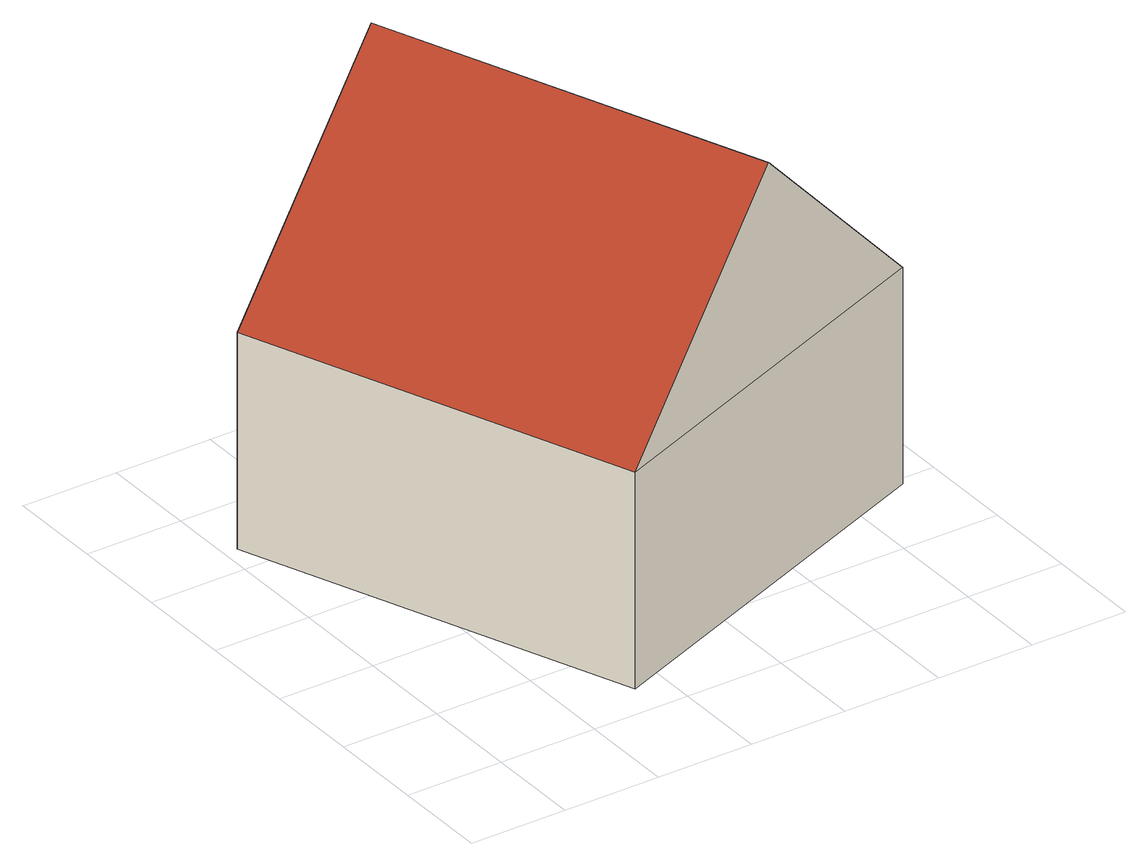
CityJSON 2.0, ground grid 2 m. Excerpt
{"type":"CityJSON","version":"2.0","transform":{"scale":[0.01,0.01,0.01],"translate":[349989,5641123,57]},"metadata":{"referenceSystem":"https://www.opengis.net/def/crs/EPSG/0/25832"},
"CityObjects":{
"building1":{"type":"Building","attributes":{"Geometrietyp2DReferenz":"3000","Gemeindeschluessel":"05362028","function":"31001_1010","roofType":"3100","measuredHeight":8.73},"address":[{"country":"Germany","locality":"Hürth","thoroughfareNumber":"206","thoroughfareName":"Horbeller Straße"}],"geometry":[{"type":"Solid","lod":"2","boundaries":[[[[0,1,2,3]],[[4,5,1,0]],[[6,7,5,4]],[[3,2,7,6]],[[0,8,4]],[[6,9,3]],[[3,9,8,0]],[[4,8,9,6]],[[1,5,7,2]]]],"semantics":{"surfaces":[{"type":"WallSurface"},{"type":"RoofSurface"},{"type":"GroundSurface"}],"values":[[0,0,0,0,0,0,1,1,2]]}}]}
},
"vertices":[
[1124,383,498],[1124,383,52],[816,1175,52],[816,1175,498],[338,73,498],[338,73,52],[29,865,498],[29,865,52],[731,228,926],[422,1020,926]
]}
